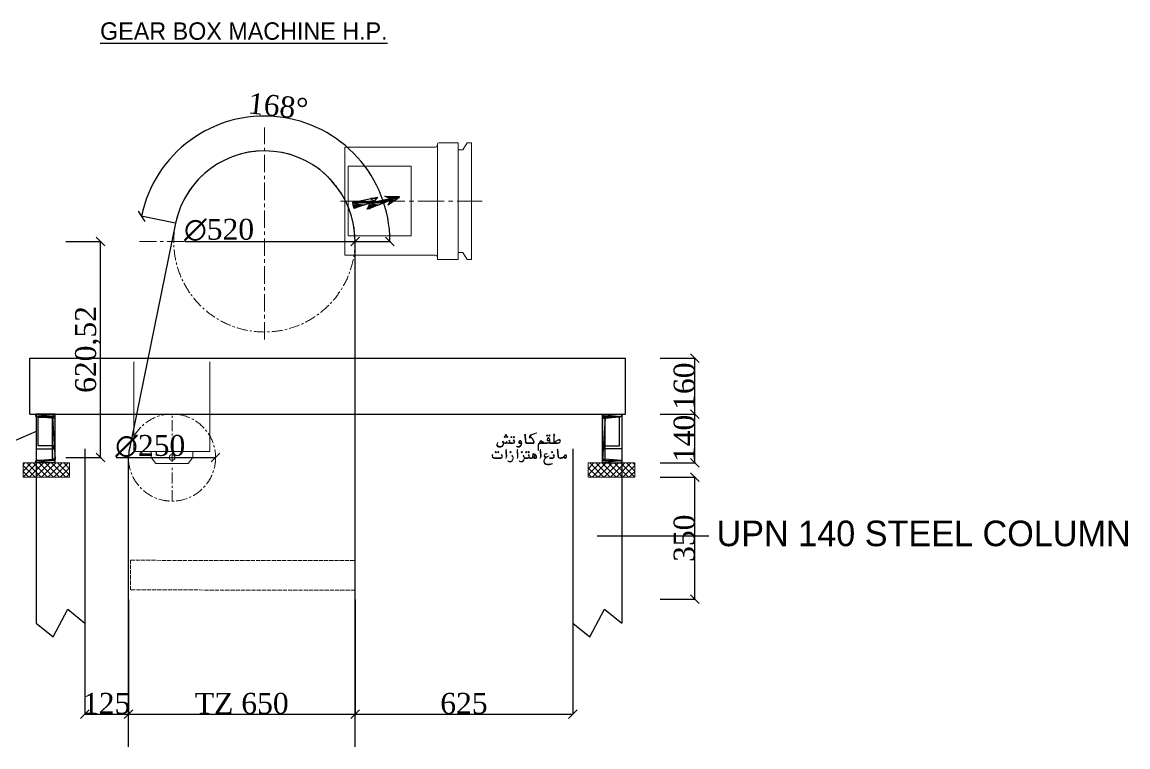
# Model space of a CAD drawing. Header units: millimetres. Extents: x -665 to 1024385, y -25305 to 3861.
# Drawn here: x 17956 to 21128, y -6036 to -3955 of the extents above; entities that cross this region are included whole.
import ezdxf

# ---------------------------------------------------------------- set-up
doc = ezdxf.new("R2010")
doc.units = ezdxf.units.MM
doc.linetypes.add('$1$ACAD_ISO02W100', pattern=[15, 12, -3])
doc.linetypes.add('$1$CENTER', pattern=[50.8, 31.75, -6.35, 6.35, -6.35])
for name, color, linetype, lineweight in [('$1$Car', 3, 'Continuous', 18), ('$1$CL', 2, '$1$CENTER', 0), ('$1$DL', 8, '$1$ACAD_ISO02W100', 0)]:
    doc.layers.add(name, color=color, linetype=linetype, lineweight=lineweight)
doc.layers.add('$1$PDF_0', color=7, linetype='Continuous')
doc.layers.add('Steel', color=7, linetype='Continuous')
doc.styles.add('$1$nassar2', font='cent.shx', dxfattribs={"height": 60})
doc.dimstyles.new('$1$Nassar2', dxfattribs={"dimtxt": 35, "dimasz": 25, "dimexe": 1.25, "dimexo": 0.625, "dimtad": 1, "dimtxsty": '$1$nassar2', "dimblk": '$1$_Oblique', "dimcen": 2.5, "dimadec": 0, "dimazin": 0, "dimtfac": 1, "dimtmove": 0, "dimatfit": 3, "dimldrblk": '$1$_Oblique', "dimfxl": 1, "dimarcsym": 0})

# ---------------------------------------------------------------- blocks, each defined once
blk = doc.blocks.new('$1$_Oblique')
at = {"color": 0, "linetype": 'ByBlock', "lineweight": -2}
blk.add_line((-0.5, -0.5), (0.5, 0.5), dxfattribs=at)
blk = doc.blocks.new('*D76')
at = {"color": 0, "lineweight": -2, "transparency": 16777216}
for p, q in [((18395.4, -4532.1), (18296.8, -4511.9)), ((18911.3, -4584.4), (19012, -4584.4))]:
    blk.add_line(p, q, dxfattribs=at)
blk.add_arc((18650.7, -4584.4), 360, 360, 168.416, dxfattribs=at)
at = {"layer": 'Defpoints', "color": 0, "transparency": 16777216}
for p in [(18851.3, -4285.5), (18396, -4532.2), (18650.7, -4584.4), (18650.7, -4584.4), (18910.7, -4584.4)]:
    blk.add_point(p, dxfattribs=at)
at = {"color": 0, "lineweight": -2, "transparency": 16777216, "xscale": 25, "yscale": 25, "zscale": 25}
for p, rotation in [((18298, -4512.1), 258.4160058338048), ((19010.7, -4584.4), 269.9999999999999)]:
    blk.add_blockref('$1$_Oblique', p, dxfattribs=dict(at, rotation=rotation))
at = {"color": 0, "transparency": 16777216, "insert": (18690.1, -4195.8), "char_height": 60, "attachment_point": 5, "rotation": 354.208, "style": '$1$nassar2'}
blk.add_mtext('168°', dxfattribs=at)
blk = doc.blocks.new('*U51')
at = {"layer": '$1$CL', "color": 0, "transparency": 16777216}
for p, q in [((0, 25), (0, 125.12)), ((-125.12, 0), (-25, 0)), ((25, 0), (125.12, 0)), ((0, -125.12), (0, -25))]:
    blk.add_line(p, q, dxfattribs=at)
at = {"layer": '$1$CL', "color": 0, "linetype": 'Continuous', "transparency": 16777216}
for p, q in [((-12.5, 0), (12.5, 0)), ((0, -12.5), (0, 12.5))]:
    blk.add_line(p, q, dxfattribs=at)
blk = doc.blocks.new('*D77')
at = {"color": 0, "lineweight": -2, "transparency": 16777216}
blk.add_line((18423.2, -4584.4), (18910.7, -4584.4), dxfattribs=at)
at = {"layer": 'Defpoints', "color": 0, "transparency": 16777216}
for p in [(18390.7, -4584.4), (18910.7, -4584.4)]:
    blk.add_point(p, dxfattribs=at)
at = {"color": 0, "lineweight": -2, "transparency": 16777216, "xscale": 25, "yscale": 25, "zscale": 25}
blk.add_blockref('$1$_Oblique', (18910.7, -4584.4), dxfattribs=at)
at = {"color": 0, "transparency": 16777216, "insert": (18520.7, -4551.5), "char_height": 60, "attachment_point": 5, "style": '$1$nassar2'}
blk.add_mtext('∅520', dxfattribs=at)
blk = doc.blocks.new('*D78')
at = {"color": 0, "lineweight": -2, "transparency": 16777216}
blk.add_line((18225.7, -5204.9), (18510.7, -5204.9), dxfattribs=at)
at = {"layer": 'Defpoints', "color": 0, "transparency": 16777216}
for p in [(18260.7, -5204.9), (18510.7, -5204.9)]:
    blk.add_point(p, dxfattribs=at)
at = {"color": 0, "lineweight": -2, "transparency": 16777216, "xscale": 25, "yscale": 25, "zscale": 25}
blk.add_blockref('$1$_Oblique', (18510.7, -5204.9), dxfattribs=at)
at = {"color": 0, "transparency": 16777216, "insert": (18323.2, -5172), "char_height": 60, "attachment_point": 5, "style": '$1$nassar2'}
blk.add_mtext('∅250', dxfattribs=at)
blk = doc.blocks.new('*D79')
at = {"color": 0, "lineweight": -2, "transparency": 16777216}
for p, q in [((18135.7, -5612.1), (18135.7, -5942.7)), ((18260.7, -5612.1), (18260.7, -5942.7)), ((18135.7, -5941.5), (18260.7, -5941.5))]:
    blk.add_line(p, q, dxfattribs=at)
at = {"layer": 'Defpoints', "color": 0, "transparency": 16777216}
for p in [(18135.7, -5611.5), (18260.7, -5611.5), (18260.7, -5941.5)]:
    blk.add_point(p, dxfattribs=at)
at = {"color": 0, "lineweight": -2, "transparency": 16777216, "xscale": 25, "yscale": 25, "zscale": 25, "rotation": 180}
blk.add_blockref('$1$_Oblique', (18135.7, -5941.5), dxfattribs=at)
at = {"color": 0, "lineweight": -2, "transparency": 16777216, "xscale": 25, "yscale": 25, "zscale": 25}
blk.add_blockref('$1$_Oblique', (18260.7, -5941.5), dxfattribs=at)
at = {"color": 0, "transparency": 16777216, "insert": (18198.2, -5910.9), "char_height": 60, "attachment_point": 5, "style": '$1$nassar2'}
blk.add_mtext('125', dxfattribs=at)
blk = doc.blocks.new('*D80')
at = {"color": 0, "lineweight": -2, "transparency": 16777216}
for p, q in [((18260.7, -5612.1), (18260.7, -5942.7)), ((18910.7, -5612.1), (18910.7, -5942.7)), ((18260.7, -5941.5), (18910.7, -5941.5))]:
    blk.add_line(p, q, dxfattribs=at)
at = {"layer": 'Defpoints', "color": 0, "transparency": 16777216}
for p in [(18260.7, -5611.5), (18910.7, -5611.5), (18910.7, -5941.5)]:
    blk.add_point(p, dxfattribs=at)
at = {"color": 0, "lineweight": -2, "transparency": 16777216, "xscale": 25, "yscale": 25, "zscale": 25, "rotation": 180}
blk.add_blockref('$1$_Oblique', (18260.7, -5941.5), dxfattribs=at)
at = {"color": 0, "lineweight": -2, "transparency": 16777216, "xscale": 25, "yscale": 25, "zscale": 25}
blk.add_blockref('$1$_Oblique', (18910.7, -5941.5), dxfattribs=at)
at = {"color": 0, "transparency": 16777216, "insert": (18585.7, -5910.9), "char_height": 60, "attachment_point": 5, "style": '$1$nassar2'}
blk.add_mtext('TZ 650', dxfattribs=at)
blk = doc.blocks.new('*D81')
at = {"color": 0, "lineweight": -2, "transparency": 16777216}
for p, q in [((18910.7, -5612.1), (18910.7, -5942.7)), ((19535.7, -5612.1), (19535.7, -5942.7)), ((18910.7, -5941.5), (19535.7, -5941.5))]:
    blk.add_line(p, q, dxfattribs=at)
at = {"layer": 'Defpoints', "color": 0, "transparency": 16777216}
for p in [(18910.7, -5611.5), (19535.7, -5611.5), (19535.7, -5941.5)]:
    blk.add_point(p, dxfattribs=at)
at = {"color": 0, "lineweight": -2, "transparency": 16777216, "xscale": 25, "yscale": 25, "zscale": 25, "rotation": 180}
blk.add_blockref('$1$_Oblique', (18910.7, -5941.5), dxfattribs=at)
at = {"color": 0, "lineweight": -2, "transparency": 16777216, "xscale": 25, "yscale": 25, "zscale": 25}
blk.add_blockref('$1$_Oblique', (19535.7, -5941.5), dxfattribs=at)
at = {"color": 0, "transparency": 16777216, "insert": (19223.2, -5910.9), "char_height": 60, "attachment_point": 5, "style": '$1$nassar2'}
blk.add_mtext('625', dxfattribs=at)
blk = doc.blocks.new('*D82')
at = {"color": 0, "lineweight": -2, "transparency": 16777216}
for p, q in [((18081.3, -4584.4), (18182, -4584.4)), ((18180.7, -5204.9), (18180.7, -4584.4)), ((18081.3, -5204.9), (18182, -5204.9))]:
    blk.add_line(p, q, dxfattribs=at)
at = {"layer": 'Defpoints', "color": 0, "transparency": 16777216}
for p in [(18080.7, -4584.4), (18180.7, -4584.4), (18080.7, -5204.9)]:
    blk.add_point(p, dxfattribs=at)
at = {"color": 0, "lineweight": -2, "transparency": 16777216, "xscale": 25, "yscale": 25, "zscale": 25}
for p, rotation in [((18180.7, -4584.4), 90), ((18180.7, -5204.9), 270)]:
    blk.add_blockref('$1$_Oblique', p, dxfattribs=dict(at, rotation=rotation))
at = {"color": 0, "transparency": 16777216, "insert": (18144.7, -4894.6), "char_height": 60, "attachment_point": 5, "rotation": 90, "style": '$1$nassar2'}
blk.add_mtext('620,52', dxfattribs=at)
blk = doc.blocks.new('*D83')
at = {"color": 0, "lineweight": -2, "transparency": 16777216}
for p, q in [((19786.3, -4919.9), (19887, -4919.9)), ((19885.7, -5079.9), (19885.7, -4919.9)), ((19786.3, -5079.9), (19887, -5079.9))]:
    blk.add_line(p, q, dxfattribs=at)
at = {"layer": 'Defpoints', "color": 0, "transparency": 16777216}
for p in [(19785.7, -4919.9), (19885.7, -4919.9), (19785.7, -5079.9)]:
    blk.add_point(p, dxfattribs=at)
at = {"color": 0, "lineweight": -2, "transparency": 16777216, "xscale": 25, "yscale": 25, "zscale": 25}
for p, rotation in [((19885.7, -4919.9), 90), ((19885.7, -5079.9), 270)]:
    blk.add_blockref('$1$_Oblique', p, dxfattribs=dict(at, rotation=rotation))
at = {"color": 0, "transparency": 16777216, "insert": (19855.1, -4999.9), "char_height": 60, "attachment_point": 5, "rotation": 90, "style": '$1$nassar2'}
blk.add_mtext('160', dxfattribs=at)
blk = doc.blocks.new('*D84')
at = {"color": 0, "lineweight": -2, "transparency": 16777216}
for p, q in [((19786.3, -5079.9), (19887, -5079.9)), ((19885.7, -5219.9), (19885.7, -5079.9)), ((19786.3, -5219.9), (19887, -5219.9))]:
    blk.add_line(p, q, dxfattribs=at)
at = {"layer": 'Defpoints', "color": 0, "transparency": 16777216}
for p in [(19785.7, -5079.9), (19885.7, -5079.9), (19785.7, -5219.9)]:
    blk.add_point(p, dxfattribs=at)
at = {"color": 0, "lineweight": -2, "transparency": 16777216, "xscale": 25, "yscale": 25, "zscale": 25}
for p, rotation in [((19885.7, -5079.9), 90), ((19885.7, -5219.9), 270)]:
    blk.add_blockref('$1$_Oblique', p, dxfattribs=dict(at, rotation=rotation))
at = {"color": 0, "transparency": 16777216, "insert": (19855.1, -5149.9), "char_height": 60, "attachment_point": 5, "rotation": 90, "style": '$1$nassar2'}
blk.add_mtext('140', dxfattribs=at)
blk = doc.blocks.new('*D85')
at = {"color": 0, "lineweight": -2, "transparency": 16777216}
for p, q in [((19786.3, -5261.5), (19887, -5261.5)), ((19885.7, -5611.5), (19885.7, -5261.5)), ((19786.3, -5611.5), (19887, -5611.5))]:
    blk.add_line(p, q, dxfattribs=at)
at = {"layer": 'Defpoints', "color": 0, "transparency": 16777216}
for p in [(19785.7, -5261.5), (19885.7, -5261.5), (19785.7, -5611.5)]:
    blk.add_point(p, dxfattribs=at)
at = {"color": 0, "lineweight": -2, "transparency": 16777216, "xscale": 25, "yscale": 25, "zscale": 25}
for p, rotation in [((19885.7, -5261.5), 90), ((19885.7, -5611.5), 270)]:
    blk.add_blockref('$1$_Oblique', p, dxfattribs=dict(at, rotation=rotation))
at = {"color": 0, "transparency": 16777216, "insert": (19855.1, -5436.5), "char_height": 60, "attachment_point": 5, "rotation": 90, "style": '$1$nassar2'}
blk.add_mtext('350', dxfattribs=at)

msp = doc.modelspace()

# ---------------------------------------------------------------- hatches: boundary and pattern name
at = {"true_color": 0x000007}
h = msp.add_hatch(color=7, dxfattribs=at)
h.paths.add_polyline_path([(19000.436, -4470.946), (18911.426, -4470.946), (18996.223, -4472.527)])
h.paths.add_polyline_path([(18911.426, -4470.946), (18996.223, -4472.527), (18903.526, -4472.527)])
h = msp.add_hatch(color=7, dxfattribs=at)
h.paths.add_polyline_path([(18996.223, -4472.527), (18903.526, -4472.527), (18992.009, -4473.58)])
h.paths.add_polyline_path([(18903.526, -4472.527), (18992.009, -4473.58), (18904.052, -4473.58)])
h = msp.add_hatch(color=7, dxfattribs=at)
h.paths.add_polyline_path([(18972.522, -4460.939), (18956.194, -4460.939), (18966.202, -4470.946)])
h.paths.add_polyline_path([(18956.194, -4460.939), (18966.202, -4470.946), (18911.426, -4470.946)])
for points in [[(18975.155, -4457.253), (18972.522, -4460.939), (18956.194, -4460.939)], [(18995.696, -4454.092), (19038.358, -4456.199), (19000.436, -4456.199)], [(19012.55, -4466.206), (19025.191, -4466.206), (19014.13, -4473.58)], [(18905.632, -4479.9), (18934.6, -4479.9), (18907.739, -4489.381)], [(18950.928, -4479.9), (18975.682, -4479.9), (18953.034, -4489.381)]]:
    msp.add_hatch(color=7, dxfattribs=at).paths.add_polyline_path(points)
h = msp.add_hatch(color=7, dxfattribs=at)
h.paths.add_polyline_path([(19012.55, -4466.206), (18988.323, -4466.206), (19000.436, -4470.946)])
h.paths.add_polyline_path([(18988.323, -4466.206), (19000.436, -4470.946), (18966.202, -4470.946)])
h = msp.add_hatch(color=7, dxfattribs=at)
h.paths.add_polyline_path([(19032.038, -4460.939), (19010.443, -4460.939), (19025.191, -4466.206)])
h.paths.add_polyline_path([(19010.443, -4460.939), (19025.191, -4466.206), (18988.323, -4466.206)])
h = msp.add_hatch(color=7, dxfattribs=at)
h.paths.add_polyline_path([(19038.358, -4456.199), (19000.436, -4456.199), (19032.038, -4460.939)])
h.paths.add_polyline_path([(19000.436, -4456.199), (19032.038, -4460.939), (19010.443, -4460.939)])
h = msp.add_hatch(color=7, dxfattribs=at)
h.paths.add_polyline_path([(19012.55, -4466.206), (19008.863, -4473.58), (19014.13, -4473.58)])
h.paths.add_polyline_path([(19008.863, -4473.58), (19014.13, -4473.58), (19005.703, -4479.9)])
h = msp.add_hatch(color=7, dxfattribs=at)
h.paths.add_polyline_path([(18954.088, -4473.58), (18904.052, -4473.58), (18934.6, -4479.9)])
h.paths.add_polyline_path([(18904.052, -4473.58), (18934.6, -4479.9), (18905.632, -4479.9)])
h = msp.add_hatch(color=7, dxfattribs=at)
h.paths.add_polyline_path([(18950.928, -4479.9), (18946.187, -4489.381), (18953.034, -4489.381)])
h.paths.add_polyline_path([(18946.187, -4489.381), (18953.034, -4489.381), (18944.607, -4492.014)])
h = msp.add_hatch(color=7, dxfattribs=at)
h.paths.add_polyline_path([(18992.009, -4473.58), (18954.088, -4473.58), (18975.682, -4479.9)])
h.paths.add_polyline_path([(18954.088, -4473.58), (18975.682, -4479.9), (18950.928, -4479.9)])
h = msp.add_hatch(color=7, dxfattribs=at)
h.paths.add_polyline_path([(18050.643, -5080.302), (17995.341, -5080.302), (18050.643, -5087.149)])
h.paths.add_polyline_path([(17995.341, -5080.302), (18050.643, -5087.149), (17995.341, -5087.149)])
h = msp.add_hatch(color=7, dxfattribs=at)
h.paths.add_polyline_path([(18050.643, -5087.149), (17995.341, -5087.149), (18050.643, -5091.889)])
h.paths.add_polyline_path([(17995.341, -5087.149), (18050.643, -5091.889), (18043.269, -5091.889)])
h = msp.add_hatch(color=7, dxfattribs=at)
h.paths.add_polyline_path([(18050.643, -5091.889), (18043.269, -5091.889), (18050.643, -5209.341)])
h.paths.add_polyline_path([(18043.269, -5091.889), (18050.643, -5209.341), (18043.269, -5209.341)])
h = msp.add_hatch(color=7, dxfattribs=at)
h.paths.add_polyline_path([(19620.778, -5080.282), (19676.08, -5080.282), (19620.778, -5087.129)])
h.paths.add_polyline_path([(19676.08, -5080.282), (19620.778, -5087.129), (19676.08, -5087.129)])
h = msp.add_hatch(color=7, dxfattribs=at)
h.paths.add_polyline_path([(19620.778, -5087.129), (19676.08, -5087.129), (19620.778, -5091.869)])
h.paths.add_polyline_path([(19676.08, -5087.129), (19620.778, -5091.869), (19628.151, -5091.869)])
h = msp.add_hatch(color=7, dxfattribs=at)
h.paths.add_polyline_path([(19620.778, -5091.869), (19628.151, -5091.869), (19620.778, -5209.321)])
h.paths.add_polyline_path([(19628.151, -5091.869), (19620.778, -5209.321), (19628.151, -5209.321)])
h = msp.add_hatch(color=7, dxfattribs=at)
h.paths.add_polyline_path([(18050.643, -5209.341), (18043.269, -5209.341), (18050.643, -5213.554)])
h.paths.add_polyline_path([(18043.269, -5209.341), (18050.643, -5213.554), (17995.341, -5213.554)])
h = msp.add_hatch(color=7, dxfattribs=at)
h.paths.add_polyline_path([(18050.643, -5213.554), (17995.341, -5213.554), (18050.643, -5220.401)])
h.paths.add_polyline_path([(17995.341, -5213.554), (18050.643, -5220.401), (17995.341, -5220.401)])
h = msp.add_hatch(color=7, dxfattribs=at)
h.paths.add_polyline_path([(19620.778, -5209.321), (19628.151, -5209.321), (19620.778, -5213.534)])
h.paths.add_polyline_path([(19628.151, -5209.321), (19620.778, -5213.534), (19676.08, -5213.534)])
h = msp.add_hatch(color=7, dxfattribs=at)
h.paths.add_polyline_path([(19620.778, -5213.534), (19676.08, -5213.534), (19620.778, -5220.381)])
h.paths.add_polyline_path([(19676.08, -5213.534), (19620.778, -5220.381), (19676.08, -5220.381)])

# ---------------------------------------------------------------- linework, layer by layer
at = {"layer": '$1$Car', "ltscale": 4}
for p, q in [((18276.054, -4929.908), (18276.054, -5187.455)), ((18494.041, -5187.698), (18494.041, -4929.908)), ((18276.054, -5187.455), (18494.041, -5187.698)), ((18326.259, -5204.808), (18326.289, -5187.511)), ((18445.162, -5204.941), (18445.171, -5187.644)), ((18326.259, -5204.808), (18339.115, -5222.134)), ((18385.691, -5222.239), (18339.115, -5222.134)), ((18385.691, -5222.239), (18432.267, -5222.239)), ((18445.162, -5204.941), (18432.267, -5222.239))]:
    msp.add_line(p, q, dxfattribs=at)
msp.add_circle((18385.71, -5204.908), 8.379, dxfattribs=at)
at = {"layer": '$1$CL', "color": 1, "linetype": 'Continuous', "lineweight": 30}
for p, q in [((18396.006, -4532.183), (18263.256, -5179.807)), ((18910.71, -6035.335), (18910.71, -4584.392)), ((18260.71, -6035.505), (18260.71, -5204.908))]:
    msp.add_line(p, q, dxfattribs=at)
at = {"layer": '$1$CL'}
for centre, radius in [((18650.71, -4584.392), 260), ((18385.71, -5204.908), 125)]:
    msp.add_circle(centre, radius, dxfattribs=at)
at = {"layer": '$1$CL', "color": 1, "linetype": 'Continuous', "lineweight": 30}
for centre, radius, start, end in [((18650.71, -4584.392), 260, 0, 168.416006), ((18385.71, -5204.908), 125, 168.416006, 180)]:
    msp.add_arc(centre, radius, start, end, dxfattribs=at)
at = {"layer": '$1$DL'}
msp.add_lwpolyline([(18266.59, -5499.781), (18910.398, -5500.65), (18910.398, -5585.659), (18266.59, -5584.79)], close=True, dxfattribs=at)
at = {"layer": '$1$PDF_0', "lineweight": 18}
for points in [[(19345.174, -5140.681), (19343.057, -5138.564), (19341.545, -5140.378), (19343.359, -5142.495)], [(19341.848, -5145.821), (19339.731, -5143.704), (19338.219, -5145.216), (19340.033, -5147.333)], [(19348.802, -5145.821), (19346.685, -5143.704), (19345.174, -5145.216), (19347.29, -5147.333)], [(19360.896, -5146.728), (19358.78, -5144.611), (19357.268, -5146.425), (19359.385, -5148.542)], [(19368.153, -5146.728), (19366.037, -5144.611), (19364.222, -5146.425), (19366.339, -5148.542)], [(19463.398, -5141.89), (19461.281, -5139.773), (19459.467, -5141.285), (19461.584, -5143.402)], [(19470.352, -5141.89), (19468.236, -5139.773), (19466.724, -5141.285), (19468.84, -5143.402)], [(19316.147, -5189.361), (19314.03, -5187.245), (19312.518, -5188.756), (19314.635, -5190.873)], [(19323.101, -5189.361), (19321.287, -5187.245), (19319.473, -5188.756), (19321.589, -5190.873)], [(19343.662, -5207.201), (19345.174, -5203.572), (19345.778, -5201.153), (19344.266, -5180.29), (19343.057, -5184.523), (19344.266, -5203.875)], [(19358.78, -5189.664), (19356.663, -5187.547), (19355.152, -5189.361), (19356.966, -5191.478)], [(19375.712, -5207.201), (19377.526, -5203.572), (19377.829, -5201.153), (19376.619, -5180.29), (19375.41, -5184.523), (19376.317, -5203.875)], [(19390.831, -5189.664), (19388.714, -5187.547), (19387.202, -5189.361), (19389.319, -5191.478)], [(19403.53, -5189.361), (19401.413, -5187.245), (19399.901, -5188.756), (19402.018, -5190.873)], [(19410.787, -5189.361), (19408.67, -5187.245), (19406.856, -5188.756), (19408.972, -5190.873)], [(19442.232, -5207.201), (19443.744, -5203.572), (19444.349, -5201.153), (19443.14, -5180.29), (19441.93, -5184.523), (19442.837, -5203.875)], [(19478.214, -5189.966), (19476.097, -5187.849), (19474.283, -5189.361), (19476.4, -5191.478)]]:
    msp.add_lwpolyline(points, close=True, dxfattribs=at)
for points in [[(19400.506, -5159.427), (19399.297, -5137.959), (19398.39, -5138.564), (19397.18, -5140.983), (19397.785, -5143.704), (19399.297, -5159.427)], [(19414.415, -5139.773), (19431.347, -5133.726), (19430.44, -5135.238), (19415.927, -5140.378)], [(19334.893, -5157.613), (19333.381, -5159.729)], [(19340.94, -5146.425), (19338.824, -5144.309)], [(19344.266, -5141.588), (19342.15, -5139.471)], [(19348.197, -5146.425), (19346.081, -5144.309)], [(19353.64, -5155.194), (19352.128, -5156.706)], [(19365.13, -5162.753), (19353.942, -5162.753)], [(19365.432, -5163.358), (19364.222, -5163.66), (19354.849, -5163.66)], [(19356.059, -5164.87), (19362.711, -5164.87)], [(19359.989, -5147.635), (19358.175, -5145.518)], [(19366.037, -5153.682), (19364.827, -5155.194)], [(19367.246, -5147.635), (19365.13, -5145.518)], [(19365.432, -5154.589), (19366.641, -5156.101), (19367.548, -5157.915)], [(19387.807, -5163.66), (19383.574, -5163.66), (19382.364, -5163.055), (19381.457, -5160.939)], [(19383.271, -5157.311), (19384.481, -5156.403), (19385.388, -5156.403), (19387.202, -5158.52)], [(19383.876, -5164.87), (19388.714, -5164.87)], [(19388.714, -5162.753), (19385.086, -5162.753)], [(19399.901, -5159.729), (19398.692, -5142.495), (19398.087, -5139.773)], [(19404.437, -5162.753), (19419.253, -5162.753)], [(19421.067, -5163.66), (19405.344, -5163.66)], [(19405.344, -5164.87), (19407.461, -5164.87)], [(19421.067, -5164.87), (19406.553, -5164.87)], [(19412.298, -5144.914), (19413.205, -5149.147), (19410.787, -5147.03)], [(19437.092, -5169.103), (19437.092, -5183.616), (19436.487, -5184.221), (19436.487, -5167.893)], [(19449.187, -5163.66), (19440.418, -5163.66), (19438.604, -5164.567), (19437.092, -5166.381)], [(19446.466, -5157.311), (19451.001, -5160.939), (19449.489, -5164.87), (19441.023, -5164.87)], [(19442.535, -5157.915), (19443.744, -5157.311), (19444.651, -5157.613), (19449.792, -5161.846)], [(19450.094, -5162.753), (19462.793, -5162.753)], [(19467.631, -5161.846), (19464.305, -5163.66), (19451.001, -5163.66)], [(19462.793, -5164.87), (19452.21, -5164.87)], [(19462.491, -5142.495), (19460.374, -5140.378)], [(19469.445, -5142.495), (19467.631, -5140.378)], [(19468.538, -5162.753), (19494.844, -5162.753)], [(19493.332, -5163.66), (19469.445, -5163.66)], [(19492.123, -5164.87), (19470.655, -5164.87)], [(19480.935, -5140.681), (19480.935, -5159.729), (19482.144, -5159.729), (19482.144, -5141.89), (19482.749, -5142.495), (19483.656, -5140.378)], [(19315.239, -5189.966), (19313.123, -5188.152)], [(19322.496, -5189.966), (19320.38, -5188.152)], [(19331.265, -5196.013), (19329.753, -5197.827)], [(19330.66, -5197.223), (19331.869, -5198.734), (19332.777, -5200.549)], [(19344.569, -5203.572), (19344.871, -5202.363), (19343.662, -5183.314)], [(19357.873, -5190.571), (19355.756, -5188.454)], [(19376.922, -5203.572), (19376.922, -5202.363), (19376.015, -5183.314)], [(19390.226, -5190.571), (19388.109, -5188.454)], [(19402.623, -5189.966), (19400.809, -5188.152)], [(19408.67, -5196.013), (19407.461, -5197.827)], [(19409.879, -5189.966), (19407.763, -5188.152)], [(19408.065, -5197.223), (19409.275, -5198.734), (19410.182, -5200.549)], [(19421.974, -5194.804), (19425.905, -5196.013), (19428.928, -5198.13)], [(19443.14, -5203.572), (19443.442, -5202.363), (19442.535, -5183.314)], [(19477.307, -5190.571), (19475.19, -5188.756)], [(19480.33, -5196.013), (19479.121, -5197.827)], [(19479.726, -5197.223), (19480.935, -5198.734), (19481.842, -5200.549)], [(19493.937, -5202.06), (19492.727, -5180.29), (19491.82, -5181.197), (19490.611, -5183.616), (19491.518, -5186.035), (19492.727, -5202.06)], [(19493.332, -5202.363), (19492.123, -5185.128), (19491.518, -5182.407)], [(19512.683, -5199.944), (19508.753, -5204.479)], [(19517.219, -5200.549), (19516.009, -5198.734), (19514.8, -5198.13), (19512.986, -5199.339)], [(19330.66, -5205.991), (19329.451, -5206.294), (19310.402, -5206.294), (19308.89, -5205.991), (19307.378, -5205.386)], [(19330.358, -5205.386), (19309.192, -5205.386)], [(19311.309, -5207.201), (19327.939, -5207.201)], [(19408.065, -5205.991), (19406.856, -5206.294), (19397.483, -5206.294)], [(19398.692, -5207.201), (19405.344, -5207.201)], [(19409.577, -5205.386), (19419.253, -5205.386)], [(19421.369, -5205.386), (19418.95, -5206.294), (19410.787, -5206.294)], [(19416.834, -5207.201), (19411.694, -5207.201)], [(19421.974, -5204.479), (19421.067, -5202.665)], [(19431.347, -5205.386), (19429.835, -5206.294), (19425.3, -5206.294), (19423.183, -5205.386)], [(19426.207, -5205.386), (19429.533, -5205.386)], [(19479.423, -5205.386), (19468.236, -5205.386)], [(19479.726, -5205.991), (19478.516, -5206.294), (19469.143, -5206.294)], [(19470.352, -5207.201), (19477.004, -5207.201)], [(19497.867, -5205.386), (19501.798, -5205.386)], [(19499.077, -5207.201), (19500.891, -5207.201)], [(19513.288, -5207.201), (19509.357, -5203.27)], [(19510.264, -5203.27), (19513.288, -5205.991), (19514.195, -5206.596), (19515.405, -5205.991), (19516.916, -5204.479)]]:
    msp.add_lwpolyline(points, dxfattribs=at)
for points in [[(19317.664, -5169.025, -0.18110539), (19320.665, -5160.521, 0.11021726), (19318.576, -5167.455, 0.21257862), (19319.611, -5170.351)], [(19318.613, -5170.324, 0.23621891), (19324.875, -5174.242, 0.15747958), (19332.958, -5171.755)], [(19333.05, -5171.35, 0.26770238), (19335.799, -5166.399, 0.16534837), (19333.305, -5159.331)], [(19334.912, -5161.143, 0.67714591), (19345.292, -5161.559, 0.27558448), (19350.074, -5164.856, 0.40157223), (19354.82, -5160.996)], [(19335.153, -5160.997, 0.10236354), (19342.361, -5162.45, 0.28347809), (19345.105, -5160.715, 0.07863973), (19345.717, -5158.675)], [(19345.479, -5161.263, 0.15747367), (19351.608, -5162.744, 0.86611539), (19352.041, -5156.475)], [(19364.977, -5162.451, 0.53548612), (19367.362, -5158.802, 0.12595079), (19364.462, -5155.073)], [(19373.421, -5172.093, 0.51969524), (19388.217, -5164.784, 0.31492829), (19385.557, -5157.824)], [(19383.909, -5155.577, 0.17324239), (19380.977, -5160.813, 0.4881371), (19383.618, -5164.565)], [(19419.181, -5162.444, 0.41725407), (19422.835, -5159.193, 0.15748651), (19412.028, -5144.646)], [(19441.93, -5159.125), (19440.116, -5161.544), (19441.628, -5157.915, -0.51186379), (19446.291, -5157.309)], [(19441.325, -5162.753), (19449.187, -5162.753), (19444.349, -5158.822, 0.3544211), (19441.819, -5159.183)], [(19468.178, -5151.156, 0.6063276), (19462.548, -5151.156, 0.38592407), (19463.632, -5155.285)], [(19469.358, -5158.097, 0.20473629), (19466.247, -5147.658, 0.43299412), (19464.273, -5147.878)], [(19499.647, -5155.785, 0.47244666), (19495.401, -5153.275, 0.09446494), (19487.105, -5158.046)], [(19327.653, -5207.199, 0.35432667), (19332.935, -5203.136, 0.24409499), (19330.847, -5196.058)], [(19330.205, -5205.084, 0.53548612), (19332.59, -5201.435, 0.12595079), (19329.69, -5197.706)], [(19361.501, -5198.734), (19360.292, -5200.246, -0.33858744), (19363.729, -5208.081)], [(19393.854, -5198.734), (19392.645, -5200.246, -0.33858744), (19396.082, -5208.081)], [(19407.611, -5205.084, 0.53548612), (19409.995, -5201.435, 0.12595079), (19407.095, -5197.706)], [(19456.471, -5193.98, 0.31495142), (19453.561, -5200.839, 0.3621915), (19458.818, -5205.083)], [(19456.332, -5193.852, -0.30708343), (19462.574, -5194.007, 0.20470465), (19455.324, -5195.871)], [(19479.271, -5205.084, 0.53548612), (19481.656, -5201.435, 0.12595079), (19478.756, -5197.706)], [(19514.963, -5207.078, 0.45670162), (19515.605, -5197.313, 0.46473752), (19513.534, -5197.501)], [(19407.763, -5205.386), (19396.575, -5205.386, -0.26773869), (19389.749, -5216.944)], [(19431.929, -5204.407, -0.38583965), (19428.626, -5207.201), (19425.905, -5207.201)], [(19508.753, -5203.27), (19506.334, -5205.386), (19503.612, -5206.294), (19499.077, -5206.294, -0.34648821), (19493.034, -5202.273)], [(19508.842, -5204.292, -0.21256689), (19502.101, -5207.201), (19499.984, -5207.201)]]:
    msp.add_lwpolyline(points, format="xyb", dxfattribs=at)
for centre, radius, start, end in [((19482.9, -5139.017), 2.57, 125.45744, 214.526044), ((19483.808, -5138.413), 2.873, 172.341905, 247.149088), ((19484.109, -5137.506), 2.569, 168.381182, 258.98567), ((19324.159, -5168.649), 6.803, 182.058765, 255.257517), ((19325.369, -5164.114), 11.339, 255.646426, 35.7367), ((19325.37, -5165.323), 10.733, 355.411188, 36.477075), ((19340.487, -5157.159), 6.501, 233.442738, 303.371366), ((19339.575, -5159.275), 6.203, 343.55445, 6.915975), ((19350.162, -5158.974), 4.988, 232.414436, 327.59056), ((19348.349, -5160.485), 6.803, 20.7816, 44.161749), ((19346.232, -5159.881), 8.919, 353.038951, 34.101361), ((19355.906, -5162.602), 1.964, 179.690553, 270.309447), ((19362.559, -5159.276), 5.292, 268.545502, 346.587878), ((19360.14, -5158.974), 8.013, 348.953469, 43.822964), ((19374.956, -5162.602), 14.06, 299.768681, 351.216612), ((19384.632, -5159.881), 2.57, 126.05757, 276.673314), ((19384.33, -5160.183), 2.57, 67.327691, 122.206881), ((19384.934, -5156.858), 1.361, 46.254429, 133.745571), ((19377.377, -5163.206), 11.337, 352.812372, 40.827856), ((19404.89, -5158.671), 5.896, 186.108406, 272.066302), ((19405.192, -5157.764), 5.896, 198.548463, 274.990855), ((19404.89, -5157.764), 4.989, 198.093756, 274.526109), ((19406.401, -5162.602), 1.964, 179.690553, 270.309447), ((19421.218, -5147.786), 10.734, 131.818581, 176.363478), ((19417.589, -5145.064), 4.989, 114.480482, 172.752627), ((19397.936, -5168.044), 27.968, 16.704108, 57.766179), ((19420.311, -5160.184), 3.477, 277.753804, 23.290107), ((19420.915, -5161.089), 3.78, 270.042868, 17.021568), ((19441.477, -5167.742), 5.292, 92.412247, 179.927671), ((19441.477, -5169.254), 4.687, 99.649567, 176.073555), ((19452.058, -5162.602), 1.964, 179.690553, 270.309447), ((19463.851, -5154.136), 2.268, 170.202434, 253.018624), ((19472.62, -5155.648), 11.036, 136.415502, 170.451997), ((19465.666, -5151.414), 4.687, 224.452065, 311.966444), ((19462.339, -5157.461), 7.106, 272.594288, 353.822003), ((19463.247, -5156.556), 6.198, 266.817707, 5.005144), ((19465.363, -5149.299), 7.71, 252.766668, 299.049929), ((19465.968, -5151.717), 4.082, 236.550549, 320.944658), ((19465.363, -5150.206), 1.664, 20.870184, 150.975368), ((19452.061, -5157.159), 17.384, 4.157943, 20.375507), ((19470.502, -5162.602), 1.964, 179.690553, 270.309447), ((19473.83, -5141.438), 21.315, 272.547742, 308.349254), ((19475.039, -5143.251), 19.199, 269.450426, 312.259811), ((19497.112, -5167.742), 13.758, 105.583986, 132.527322), ((19491.971, -5156.857), 7.71, 269.451086, 9.122392), ((19492.576, -5156.253), 7.407, 273.184125, 303.682961), ((19494.692, -5158.672), 4.082, 12.96812, 105.110331), ((19495.6, -5157.461), 3.477, 48.049656, 113.02265), ((19494.693, -5158.37), 4.081, 269.615532, 10.779779), ((19494.39, -5157.764), 4.687, 343.676805, 41.929371), ((19309.645, -5199.793), 5.291, 139.72409, 261.981691), ((19310.855, -5200.7), 6.501, 140.868004, 272.267113), ((19325.974, -5164.415), 8.921, 223.693879, 266.492273), ((19325.974, -5159.58), 13.454, 266.653361, 300.692489), ((19356.21, -5205.84), 8.012, 10.799203, 51.862075), ((19354.697, -5205.236), 9.828, 359.243422, 45.519045), ((19378.887, -5169.556), 5.896, 204.406018, 299.588892), ((19388.261, -5205.84), 8.012, 10.799203, 51.862075), ((19386.748, -5205.236), 9.828, 359.243422, 45.519045), ((19402.774, -5201.607), 8.013, 348.953469, 43.822964), ((19416.078, -5195.559), 11.641, 272.87384, 334.505489), ((19419.404, -5197.676), 7.408, 269.724161, 342.928375), ((19425.754, -5201.305), 5.897, 129.701519, 268.575124), ((19421.218, -5206.445), 10.432, 23.001147, 91.283939), ((19422.73, -5195.258), 1.663, 68.224866, 195.75439), ((19425.753, -5200.397), 4.686, 158.844128, 274.304629), ((19423.637, -5199.49), 2.57, 350.657862, 161.262085), ((19423.637, -5199.49), 2.873, 337.996084, 124.026601), ((19420.613, -5204.631), 11.036, 0.57736, 77.013302), ((19429.381, -5203.118), 1.967, 272.546447, 27.976679), ((19471.108, -5219.748), 19.805, 99.909296, 159.856755), ((19473.225, -5221.866), 22.224, 104.447795, 152.456754), ((19459.316, -5198.583), 5.594, 190.743261, 268.787777), ((19457.2, -5198.281), 3.175, 130.164071, 203.350697), ((19460.224, -5196.768), 6.502, 206.299654, 276.21852), ((19474.434, -5201.607), 8.013, 348.953469, 43.822964), ((19498.623, -5201.002), 5.896, 186.108406, 272.066302), ((19498.321, -5200.398), 4.989, 198.093756, 274.526109), ((19500.437, -5190.419), 14.665, 275.169844, 331.737332), ((19514.648, -5201.305), 4.082, 185.9734, 264.0266), ((19514.346, -5201.607), 2.872, 11.221956, 133.47208), ((19514.347, -5202.212), 2.872, 268.686521, 18.540836), ((19354.093, -5205.84), 10.13, 241.117333, 346.658038), ((19354.698, -5211.887), 5.896, 204.406018, 299.588892), ((19354.698, -5210.072), 6.804, 240.899812, 290.626951), ((19352.278, -5204.325), 12.854, 291.528444, 311.325484), ((19350.768, -5205.236), 13.455, 299.513519, 359.468504), ((19386.144, -5205.84), 10.13, 241.117333, 346.658038), ((19386.749, -5211.887), 5.896, 204.406018, 299.588892), ((19386.749, -5210.072), 6.804, 240.899812, 290.626951), ((19384.328, -5204.325), 12.854, 291.528444, 311.325484), ((19398.54, -5205.236), 1.964, 179.690553, 270.309447), ((19405.193, -5201.909), 5.292, 268.545502, 346.587878), ((19411.541, -5205.236), 1.964, 179.690553, 270.309447), ((19461.434, -5216.12), 9.223, 159.661218, 250.269387), ((19462.038, -5214.911), 8.921, 157.518385, 257.184263), ((19465.968, -5200.399), 24.642, 247.483078, 286.793781), ((19465.363, -5205.538), 20.712, 250.076456, 304.947042), ((19465.968, -5181.347), 42.484, 261.761078, 285.138852), ((19470.2, -5205.236), 1.964, 179.690553, 270.309447), ((19476.853, -5201.909), 5.292, 268.545502, 346.587878), ((19499.832, -5205.236), 1.964, 179.690553, 270.309447), ((19514.044, -5206.143), 1.36, 219.123005, 308.196612)]:
    msp.add_arc(centre, radius, start, end, dxfattribs=at)
msp.add_line((17978.147, -5079.908), (17978.147, -4919.908))
at = {"color": 7, "linetype": 'Continuous', "lineweight": 20, "true_color": 0x000007}
for points in [[(18650.71, -4257.111), (18650.71, -4305.566), (18650.71, -4305.566)], [(18881.405, -4313.466), (19141.589, -4313.466), (19141.589, -4313.466)], [(19146.856, -4306.093), (19146.856, -4308.726), (19146.856, -4308.726)], [(19146.856, -4308.726), (19146.856, -4628.953), (19146.856, -4628.953)], [(19206.372, -4301.353), (19151.596, -4301.353), (19151.596, -4301.353)], [(19206.372, -4636.327), (19206.372, -4301.353), (19206.372, -4301.353)], [(19219.539, -4321.367), (19232.706, -4301.353), (19232.706, -4301.353)], [(19232.706, -4301.353), (19244.82, -4301.353), (19244.82, -4636.327), (19232.706, -4636.327)], [(18650.71, -4315.573), (18650.71, -4325.58), (18650.71, -4325.58)], [(18650.71, -4335.587), (18650.71, -4385.623), (18650.71, -4385.623)], [(19206.372, -4468.84), (19206.372, -4321.367), (19206.372, -4321.367)], [(19206.372, -4321.367), (19219.539, -4321.367), (19219.539, -4321.367)], [(18891.412, -4368.769), (18891.412, -4567.857), (18891.412, -4567.857)], [(19071.539, -4368.769), (18891.412, -4368.769), (18891.412, -4368.769)], [(19071.539, -4567.857), (19071.539, -4368.769), (19071.539, -4368.769)], [(18650.71, -4395.63), (18650.71, -4405.637), (18650.71, -4405.637)], [(18650.71, -4415.644), (18650.71, -4465.68), (18650.71, -4465.68)], [(18941.447, -4468.84), (18869.291, -4468.84), (18869.291, -4468.84)], [(18903.526, -4472.527), (18975.155, -4457.253), (18975.155, -4457.253)], [(18944.607, -4492.014), (18954.088, -4473.58), (18907.739, -4489.381), (18903.526, -4472.527)], [(19012.55, -4466.206), (18944.607, -4492.014), (18944.607, -4492.014)], [(18966.728, -4468.84), (18953.561, -4468.84), (18953.561, -4468.84)], [(18975.155, -4457.253), (18966.202, -4470.946), (19010.443, -4460.939), (18995.696, -4454.092)], [(19053.632, -4468.84), (18978.842, -4468.84), (18978.842, -4468.84)], [(18995.696, -4454.092), (19038.358, -4456.199), (19005.703, -4479.9)], [(19005.703, -4479.9), (19012.55, -4466.206), (19012.55, -4466.206)], [(19078.913, -4468.84), (19066.272, -4468.84), (19066.272, -4468.84)], [(19166.343, -4468.84), (19091.027, -4468.84), (19091.027, -4468.84)], [(19191.098, -4468.84), (19178.984, -4468.84), (19178.984, -4468.84)], [(19275.368, -4468.84), (19203.738, -4468.84), (19203.738, -4468.84)], [(19206.372, -4468.84), (19206.372, -4616.313), (19206.372, -4616.313)], [(18650.71, -4475.687), (18650.71, -4485.694), (18650.71, -4485.694)], [(18650.71, -4495.701), (18650.71, -4545.736), (18650.71, -4545.736)], [(18650.71, -4555.743), (18650.71, -4565.75), (18650.71, -4565.75)], [(18292.035, -4584.185), (18341.544, -4584.185), (18341.544, -4584.185)], [(18352.078, -4584.185), (18361.558, -4584.185), (18361.558, -4584.185)], [(18371.565, -4584.185), (18421.601, -4584.185), (18421.601, -4584.185)], [(18431.608, -4584.185), (18442.142, -4584.185), (18442.142, -4584.185)], [(18451.622, -4584.185), (18501.657, -4584.185), (18501.657, -4584.185)], [(18511.665, -4584.185), (18521.672, -4584.185), (18521.672, -4584.185)], [(18511.665, -4584.185), (18521.672, -4584.185), (18521.672, -4584.185)], [(18531.152, -4584.185), (18581.714, -4584.185), (18581.714, -4584.185)], [(18531.679, -4584.185), (18581.714, -4584.185), (18581.714, -4584.185)], [(18591.195, -4584.185), (18601.728, -4584.185), (18601.728, -4584.185)], [(18611.735, -4584.185), (18661.244, -4584.185), (18661.244, -4584.185)], [(18650.71, -4575.758), (18650.71, -4625.793), (18650.71, -4625.793)], [(18671.778, -4584.185), (18681.258, -4584.185), (18681.258, -4584.185)], [(18691.265, -4584.185), (18741.301, -4584.185), (18741.301, -4584.185)], [(18751.308, -4584.185), (18761.842, -4584.185), (18761.842, -4584.185)], [(18771.322, -4584.185), (18821.358, -4584.185), (18821.358, -4584.185)], [(18831.365, -4584.185), (18841.372, -4584.185), (18841.372, -4584.185)], [(18851.379, -4584.185), (18901.414, -4584.185), (18901.414, -4584.185)], [(18891.412, -4567.857), (19071.539, -4567.857), (19071.539, -4567.857)], [(18911.421, -4584.185), (18921.428, -4584.185), (18921.428, -4584.185)], [(18926.816, -4584.185), (19005.819, -4584.185), (19005.819, -4584.185)], [(18931.436, -4584.185), (18963.037, -4584.185), (18963.037, -4584.185)], [(19141.589, -4623.686), (18881.405, -4623.686), (18881.405, -4623.686)], [(19146.856, -4628.953), (19146.856, -4636.327), (19146.856, -4636.327)], [(19206.372, -4616.313), (19219.539, -4616.313), (19219.539, -4616.313)], [(19219.539, -4616.313), (19232.706, -4636.327), (19232.706, -4636.327)], [(18650.71, -4635.273), (18650.71, -4645.807), (18650.71, -4645.807)], [(18650.71, -4655.814), (18650.71, -4705.85), (18650.71, -4705.85)], [(19146.856, -4636.327), (19206.372, -4636.327), (19206.372, -4636.327)], [(18650.71, -4715.857), (18650.71, -4725.337), (18650.71, -4725.337)], [(18650.71, -4735.871), (18650.71, -4785.38), (18650.71, -4785.38)], [(18650.71, -4795.387), (18650.71, -4805.921), (18650.71, -4805.921)], [(18650.71, -4795.387), (18650.71, -4804.867), (18650.71, -4804.867)], [(18650.71, -4816.454), (18650.71, -4865.963), (18650.71, -4865.963)], [(18043.269, -5091.889), (18043.269, -5209.341), (18043.269, -5209.341)], [(18050.643, -5080.302), (18050.643, -5220.401), (18050.643, -5220.401)], [(19620.778, -5080.282), (19620.778, -5220.381), (19620.778, -5220.381)], [(19628.151, -5091.869), (19628.151, -5209.321), (19628.151, -5209.321)], [(17958.472, -5225.668), (17963.739, -5220.401), (17963.739, -5220.401)], [(17958.472, -5243.576), (17981.647, -5220.401), (17981.647, -5220.401)], [(17958.472, -5260.956), (17999.027, -5220.401), (17999.027, -5220.401)], [(17992.707, -5261.483), (17958.472, -5227.248), (17958.472, -5227.248)], [(18010.615, -5261.483), (17969.533, -5220.401), (17969.533, -5220.401)], [(17975.853, -5261.483), (18016.935, -5220.401), (18016.935, -5220.401)], [(18027.995, -5261.483), (17986.914, -5220.401), (17986.914, -5220.401)], [(17993.76, -5261.483), (18034.842, -5220.401), (18034.842, -5220.401)], [(17995.341, -5213.554), (17995.341, -5220.401), (17995.341, -5213.554), (18043.269, -5209.341)], [(17995.341, -5220.401), (18050.643, -5220.401), (18050.643, -5220.401)], [(18045.903, -5261.483), (18004.821, -5220.401), (18004.821, -5220.401)], [(18011.668, -5261.483), (18052.75, -5220.401), (18052.75, -5220.401)], [(18063.283, -5261.483), (18022.202, -5220.401), (18022.202, -5220.401)], [(18029.049, -5261.483), (18070.13, -5220.401), (18070.13, -5220.401)], [(18080.664, -5261.483), (18040.109, -5220.401), (18040.109, -5220.401)], [(18046.956, -5261.483), (18087.511, -5220.401), (18087.511, -5220.401)], [(18091.725, -5254.636), (18057.49, -5220.401), (18057.49, -5220.401)], [(18091.725, -5237.255), (18075.397, -5220.401), (18075.397, -5220.401)], [(19579.696, -5254.616), (19613.931, -5220.381), (19613.931, -5220.381)], [(19579.696, -5237.235), (19596.023, -5220.381), (19596.023, -5220.381)], [(19624.465, -5261.463), (19583.91, -5220.381), (19583.91, -5220.381)], [(19590.757, -5261.463), (19631.312, -5220.381), (19631.312, -5220.381)], [(19642.372, -5261.463), (19601.29, -5220.381), (19601.29, -5220.381)], [(19608.137, -5261.463), (19649.219, -5220.381), (19649.219, -5220.381)], [(19659.753, -5261.463), (19618.671, -5220.381), (19618.671, -5220.381)], [(19676.08, -5220.381), (19620.778, -5220.381), (19620.778, -5220.381)], [(19625.518, -5261.463), (19666.6, -5220.381), (19666.6, -5220.381)], [(19676.08, -5213.534), (19676.08, -5220.381), (19676.08, -5213.534), (19628.151, -5209.321)], [(19677.66, -5261.463), (19636.579, -5220.381), (19636.579, -5220.381)], [(19643.425, -5261.463), (19684.507, -5220.381), (19684.507, -5220.381)], [(19695.568, -5261.463), (19654.486, -5220.381), (19654.486, -5220.381)], [(19660.806, -5261.463), (19701.888, -5220.381), (19701.888, -5220.381)], [(19712.948, -5260.936), (19672.393, -5220.381), (19672.393, -5220.381)], [(19678.714, -5261.463), (19712.948, -5227.228), (19712.948, -5227.228)], [(19712.948, -5243.555), (19689.774, -5220.381), (19689.774, -5220.381)], [(19712.948, -5225.648), (19707.682, -5220.381), (19707.682, -5220.381)], [(17974.8, -5261.483), (17958.472, -5245.156), (17958.472, -5245.156)], [(18064.337, -5261.483), (18091.725, -5234.095), (18091.725, -5234.095)], [(18082.244, -5261.483), (18091.725, -5251.476), (18091.725, -5251.476)], [(19607.084, -5261.463), (19579.696, -5234.075), (19579.696, -5234.075)], [(19589.177, -5261.463), (19579.696, -5251.456), (19579.696, -5251.456)], [(19696.621, -5261.463), (19712.948, -5245.136), (19712.948, -5245.136)]]:
    msp.add_lwpolyline(points, dxfattribs=at)
msp.add_lwpolyline([(18881.405, -4313.466), (18881.405, -4623.686)], close=True, dxfattribs=at)
at = {"color": 7, "linetype": 'Continuous', "lineweight": -2, "true_color": 0x000007}
for points in [[(18911.426, -4470.946), (18996.223, -4472.527), (18903.526, -4472.527)], [(18996.223, -4472.527), (18903.526, -4472.527), (18992.009, -4473.58)], [(18903.526, -4472.527), (18992.009, -4473.58), (18904.052, -4473.58)], [(18956.194, -4460.939), (18966.202, -4470.946), (18911.426, -4470.946)], [(19000.436, -4470.946), (18911.426, -4470.946), (18996.223, -4472.527)], [(18975.155, -4457.253), (18972.522, -4460.939), (18956.194, -4460.939)], [(18972.522, -4460.939), (18956.194, -4460.939), (18966.202, -4470.946)], [(18988.323, -4466.206), (19000.436, -4470.946), (18966.202, -4470.946)], [(19010.443, -4460.939), (19025.191, -4466.206), (18988.323, -4466.206)], [(19012.55, -4466.206), (18988.323, -4466.206), (19000.436, -4470.946)], [(18995.696, -4454.092), (19038.358, -4456.199), (19000.436, -4456.199)], [(19038.358, -4456.199), (19000.436, -4456.199), (19032.038, -4460.939)], [(19000.436, -4456.199), (19032.038, -4460.939), (19010.443, -4460.939)], [(19012.55, -4466.206), (19008.863, -4473.58), (19014.13, -4473.58)], [(19032.038, -4460.939), (19010.443, -4460.939), (19025.191, -4466.206)], [(19012.55, -4466.206), (19025.191, -4466.206), (19014.13, -4473.58)], [(18954.088, -4473.58), (18904.052, -4473.58), (18934.6, -4479.9)], [(18904.052, -4473.58), (18934.6, -4479.9), (18905.632, -4479.9)], [(18905.632, -4479.9), (18934.6, -4479.9), (18907.739, -4489.381)], [(18946.187, -4489.381), (18953.034, -4489.381), (18944.607, -4492.014)], [(18950.928, -4479.9), (18946.187, -4489.381), (18953.034, -4489.381)], [(18954.088, -4473.58), (18975.682, -4479.9), (18950.928, -4479.9)], [(18950.928, -4479.9), (18975.682, -4479.9), (18953.034, -4489.381)], [(18992.009, -4473.58), (18954.088, -4473.58), (18975.682, -4479.9)], [(19008.863, -4473.58), (19014.13, -4473.58), (19005.703, -4479.9)], [(18050.643, -5080.302), (17995.341, -5080.302), (18050.643, -5087.149)], [(17995.341, -5080.302), (18050.643, -5087.149), (17995.341, -5087.149)], [(18050.643, -5087.149), (17995.341, -5087.149), (18050.643, -5091.889)], [(17995.341, -5087.149), (18050.643, -5091.889), (18043.269, -5091.889)], [(18050.643, -5091.889), (18043.269, -5091.889), (18050.643, -5209.341)], [(18043.269, -5091.889), (18050.643, -5209.341), (18043.269, -5209.341)], [(19620.778, -5080.282), (19676.08, -5080.282), (19620.778, -5087.129)], [(19676.08, -5080.282), (19620.778, -5087.129), (19676.08, -5087.129)], [(19620.778, -5087.129), (19676.08, -5087.129), (19620.778, -5091.869)], [(19676.08, -5087.129), (19620.778, -5091.869), (19628.151, -5091.869)], [(19620.778, -5091.869), (19628.151, -5091.869), (19620.778, -5209.321)], [(19628.151, -5091.869), (19620.778, -5209.321), (19628.151, -5209.321)], [(18043.269, -5209.341), (18050.643, -5213.554), (17995.341, -5213.554)], [(18050.643, -5213.554), (17995.341, -5213.554), (18050.643, -5220.401)], [(17995.341, -5213.554), (18050.643, -5220.401), (17995.341, -5220.401)], [(18050.643, -5209.341), (18043.269, -5209.341), (18050.643, -5213.554)], [(19620.778, -5209.321), (19628.151, -5209.321), (19620.778, -5213.534)], [(19628.151, -5209.321), (19620.778, -5213.534), (19676.08, -5213.534)], [(19620.778, -5213.534), (19676.08, -5213.534), (19620.778, -5220.381)], [(19676.08, -5213.534), (19620.778, -5220.381), (19676.08, -5220.381)]]:
    msp.add_lwpolyline(points, close=True, dxfattribs=at)
for points in [[(17978.147, -5079.908), (19686.08, -5079.908), (19686.08, -4919.908)], [(17978.147, -4919.908), (19686.08, -4919.908)]]:
    msp.add_lwpolyline(points)
at = {"color": 7, "linetype": 'Continuous', "lineweight": 20}
for points in [[(18091.725, -5220.401), (17958.472, -5220.401), (17958.472, -5261.483), (18091.725, -5261.483)], [(19579.696, -5220.381), (19712.948, -5220.381), (19712.948, -5261.463), (19579.696, -5261.463)]]:
    msp.add_lwpolyline(points, close=True, dxfattribs=at)
at = {"color": 7, "linetype": 'Continuous', "lineweight": 20, "true_color": 0x000007}
for points in [[(19141.589, -4313.466), (19144.222, -4313.466), (19146.329, -4311.36), (19146.329, -4308.726)], [(19151.596, -4301.353), (19148.436, -4301.353), (19146.329, -4303.459), (19146.329, -4306.093)], [(19146.329, -4628.426), (19146.329, -4625.793), (19144.222, -4623.686), (19141.589, -4623.686)]]:
    msp.add_open_spline(points, degree=3, dxfattribs=at)
at = {"layer": 'Defpoints'}
msp.add_line((19535.71, -5611.483), (19536.71, -5611.483), dxfattribs=at)
at = {"layer": 'Steel'}
for p, q in [((17995.71, -5129.908), (17295.71, -5429.908)), ((17995.71, -5179.908), (17995.71, -5679.908)), ((18135.71, -5179.908), (18135.71, -5679.908)), ((19535.71, -5179.908), (19535.71, -5679.908)), ((19675.71, -5179.908), (19675.71, -5679.908)), ((19605.71, -5429.908), (19925.71, -5429.908)), ((18044.71, -5719.908), (18086.71, -5639.908)), ((18086.71, -5639.908), (18135.71, -5679.908)), ((19584.71, -5719.908), (19626.71, -5639.908)), ((19626.71, -5639.908), (19675.71, -5679.908)), ((17995.71, -5679.908), (18044.71, -5719.908)), ((19535.71, -5679.908), (19584.71, -5719.908))]:
    msp.add_line(p, q, dxfattribs=at)
for points in [[(18045.71, -5079.908), (17995.71, -5079.908), (17995.71, -5179.908), (18045.71, -5179.908), (18045.71, -5171.408), (18001.71, -5171.408), (18001.71, -5088.408), (18045.71, -5088.408)], [(19625.71, -5079.908), (19675.71, -5079.908), (19675.71, -5179.908), (19625.71, -5179.908), (19625.71, -5171.408), (19669.71, -5171.408), (19669.71, -5088.408), (19625.71, -5088.408)]]:
    msp.add_lwpolyline(points, close=True, dxfattribs=at)

# ---------------------------------------------------------------- block references
at = {"layer": '$1$CL'}
msp.add_blockref('*U51', (18385.71, -5204.908), dxfattribs=at)

# ---------------------------------------------------------------- texts
at = {"ltscale": 4, "insert": (18179.341, -3955.443), "char_height": 50, "attachment_point": 1}
msp.add_mtext_dynamic_manual_height_columns('{\\Fcadnw-1|c0;\\LGEAR BOX MACHINE H.P.}', width=2211.04972, gutter_width=200, heights=[111.151], dxfattribs=at)
at = {"layer": 'Steel', "insert": (19947.71, -5385.908), "char_height": 73.33333, "attachment_point": 1}
msp.add_mtext('UPN 140 STEEL COLUMN', dxfattribs=at)

# ---------------------------------------------------------------- dimensions: what is measured, and where the dimension line sits
dim = msp.add_angular_dim_2l(base=(18851.297, -4285.452), line1=((18650.71, -4584.392), (18910.71, -4584.392)), line2=((18650.71, -4584.392), (18396.006, -4532.183)), dimstyle='$1$Nassar2')
dim.commit()
dim.dimension.update_dxf_attribs({"geometry": '*D76', "text_midpoint": (18687.041, -4226.23), "dimtype": 162})
for p1, p2, picture, middle in [((18390.71, -4584.392), (18910.71, -4584.392), '*D77', (18520.71, -4584.392)), ((18260.71, -5204.908), (18510.71, -5204.908), '*D78', (18323.21, -5204.908))]:
    dim = msp.add_diameter_dim_2p(p1=p1, p2=p2, dimstyle='$1$Nassar2')
    dim.commit()
    dim.dimension.update_dxf_attribs({"geometry": picture, "text_midpoint": middle, "dimtype": 163})
for base, p1, p2, picture, middle in [((18180.71, -4584.392), (18080.71, -5204.908), (18080.71, -4584.392), '*D82', (18180.71, -4894.65)), ((19885.71, -4919.908), (19785.71, -5079.908), (19785.71, -4919.908), '*D83', (19885.71, -4999.908)), ((19885.71, -5079.908), (19785.71, -5219.911), (19785.71, -5079.908), '*D84', (19885.71, -5149.91)), ((19885.71, -5261.483), (19785.71, -5611.483), (19785.71, -5261.483), '*D85', (19885.71, -5436.483))]:
    dim = msp.add_linear_dim(base=base, p1=p1, p2=p2, angle=90, dimstyle='$1$Nassar2')
    dim.commit()
    dim.dimension.update_dxf_attribs({"geometry": picture, "text_midpoint": middle, "dimtype": 160})
for base, p1, p2, picture, middle in [((18260.71, -5941.483), (18135.71, -5611.483), (18260.71, -5611.483), '*D79', (18198.21, -5941.483)), ((19535.71, -5941.483), (18910.71, -5611.483), (19535.71, -5611.483), '*D81', (19223.21, -5941.483))]:
    dim = msp.add_linear_dim(base=base, p1=p1, p2=p2, dimstyle='$1$Nassar2')
    dim.commit()
    dim.dimension.update_dxf_attribs({"geometry": picture, "text_midpoint": middle, "dimtype": 160})
dim = msp.add_linear_dim(base=(18910.71, -5941.483), p1=(18260.71, -5611.483), p2=(18910.71, -5611.483), text='TZ <>', dimstyle='$1$Nassar2')
dim.commit()
dim.dimension.update_dxf_attribs({"geometry": '*D80', "text_midpoint": (18585.71, -5941.483), "dimtype": 160})

doc.saveas('drawing.dxf')
